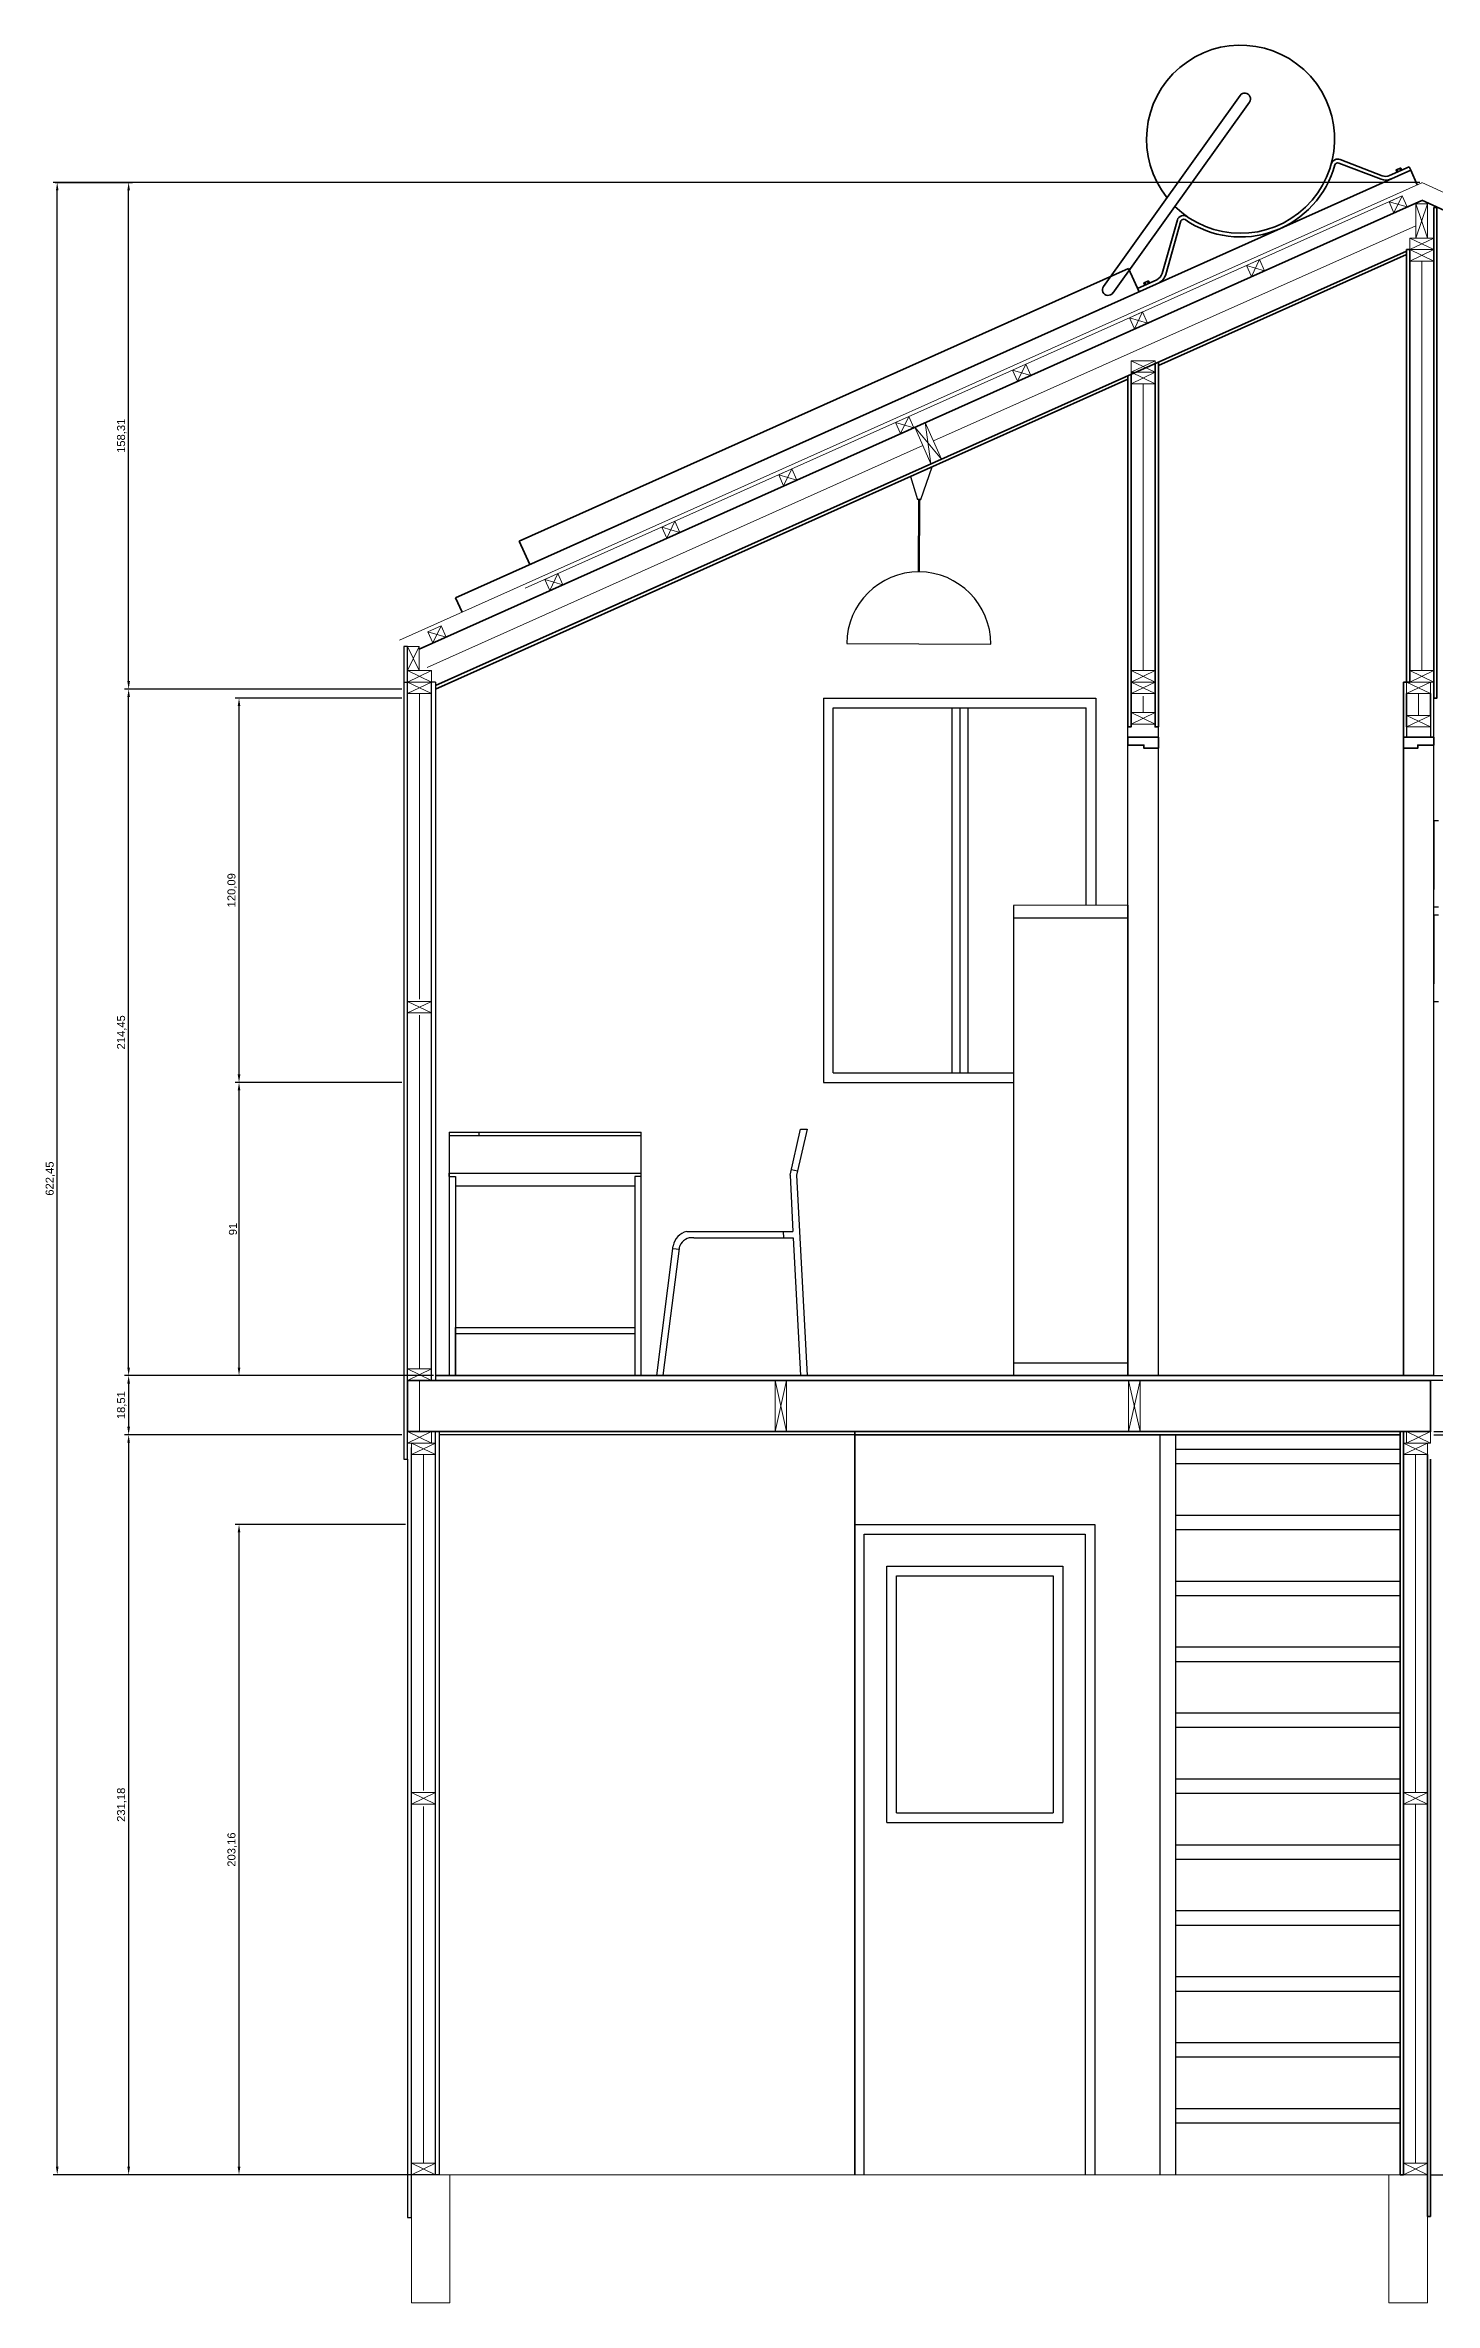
# Model space of a CAD drawing. Header units: inches. Extents: x 1841 to 3762, y 1077 to 2987.
# Drawn here: x 1930 to 2364, y 2281 to 2987 of the extents above; entities that cross this region are included whole.
import ezdxf

# ---------------------------------------------------------------- set-up
doc = ezdxf.new("R2010")
doc.units = ezdxf.units.IN
doc.header["$MEASUREMENT"] = 0
for name, color, linetype, lineweight in [('A-ANNO-SYMB', 3, 'Continuous', 18), ('A-DETL-MCUT', 4, 'Continuous', 25), ('A-ELEV-IDEN', 3, 'Continuous', 18), ('A-ELEV-MBE1', 7, 'Continuous', 35), ('A-ELEV-MBE2', 4, 'Continuous', 25), ('A-SECT-MCUT', 7, 'Continuous', 35), ('A-WALL-PATT', 8, 'Continuous', 18), ('A-WALL-STUD', 3, 'Continuous', 18)]:
    doc.layers.add(name, color=color, linetype=linetype, lineweight=lineweight)
doc.styles.get("Standard").update_dxf_attribs({"font": 'Arial.ttf'})
doc.dimstyles.new('ISO-25', dxfattribs={"dimtxt": 2.5, "dimasz": 2.5, "dimexe": 1.25, "dimexo": 0.625, "dimtad": 1, "dimtxsty": 'Standard', "dimcen": 2.5, "dimadec": 0, "dimazin": 0, "dimtfac": 1, "dimtmove": 0, "dimatfit": 3, "dimfxl": 1, "dimarcsym": 0})

# ---------------------------------------------------------------- blocks, each defined once
blk = doc.blocks.new('*D24')
at = {"color": 0, "lineweight": -2, "transparency": 16777216}
for p, q in [((2359.42, 2943.91), (1932.4, 2943.91)), ((1933.65, 2323.96), (1933.65, 2941.41)), ((2052.43, 2321.46), (1932.4, 2321.46))]:
    blk.add_line(p, q, dxfattribs=at)
at = {"color": 0, "transparency": 16777216}
for points in [[(1933.24, 2941.41), (1934.07, 2941.41), (1933.65, 2943.91)], [(1933.24, 2323.96), (1934.07, 2323.96), (1933.65, 2321.46)]]:
    blk.add_solid(points, dxfattribs=at)
at = {"color": 0, "transparency": 16777216, "insert": (1931.52, 2632.69), "char_height": 2.5, "attachment_point": 5, "rotation": 90}
blk.add_mtext('622,45', dxfattribs=at)
blk = doc.blocks.new('*D14')
at = {"color": 0, "lineweight": -2, "transparency": 16777216}
for p, q in [((2041.32, 2571.16), (1954.72, 2571.16)), ((1955.97, 2568.66), (1955.97, 2555.14)), ((2041.32, 2552.64), (1954.72, 2552.64))]:
    blk.add_line(p, q, dxfattribs=at)
at = {"color": 0, "transparency": 16777216}
for points in [[(1955.56, 2568.66), (1956.39, 2568.66), (1955.97, 2571.16)], [(1955.56, 2555.14), (1956.39, 2555.14), (1955.97, 2552.64)]]:
    blk.add_solid(points, dxfattribs=at)
at = {"color": 0, "transparency": 16777216, "insert": (1953.84, 2561.9), "char_height": 2.5, "attachment_point": 5, "rotation": 90}
blk.add_mtext('18,51', dxfattribs=at)
blk = doc.blocks.new('*D15')
at = {"color": 0, "lineweight": -2, "transparency": 16777216}
for p, q in [((2041.32, 2552.64), (1954.72, 2552.64)), ((1955.97, 2550.14), (1955.97, 2323.96)), ((2052.43, 2321.46), (1954.72, 2321.46))]:
    blk.add_line(p, q, dxfattribs=at)
at = {"color": 0, "transparency": 16777216}
for points in [[(1955.56, 2550.14), (1956.39, 2550.14), (1955.97, 2552.64)], [(1955.56, 2323.96), (1956.39, 2323.96), (1955.97, 2321.46)]]:
    blk.add_solid(points, dxfattribs=at)
at = {"color": 0, "transparency": 16777216, "insert": (1953.84, 2437.05), "char_height": 2.5, "attachment_point": 5, "rotation": 90}
blk.add_mtext('231,18', dxfattribs=at)
blk = doc.blocks.new('*D16')
at = {"color": 0, "lineweight": -2, "transparency": 16777216}
for p, q in [((2041.32, 2785.61), (1954.72, 2785.61)), ((1955.97, 2573.66), (1955.97, 2783.11)), ((2041.32, 2571.16), (1954.72, 2571.16))]:
    blk.add_line(p, q, dxfattribs=at)
at = {"color": 0, "transparency": 16777216}
for points in [[(1955.56, 2783.11), (1956.39, 2783.11), (1955.97, 2785.61)], [(1955.56, 2573.66), (1956.39, 2573.66), (1955.97, 2571.16)]]:
    blk.add_solid(points, dxfattribs=at)
at = {"color": 0, "transparency": 16777216, "insert": (1953.84, 2678.38), "char_height": 2.5, "attachment_point": 5, "rotation": 90}
blk.add_mtext('214,45', dxfattribs=at)
blk = doc.blocks.new('*D17')
at = {"color": 0, "lineweight": -2, "transparency": 16777216}
for p, q in [((1933.03, 2943.91), (1957.22, 2943.91)), ((1955.97, 2788.11), (1955.97, 2941.41)), ((2041.32, 2785.61), (1954.72, 2785.61))]:
    blk.add_line(p, q, dxfattribs=at)
at = {"color": 0, "transparency": 16777216}
for points in [[(1955.56, 2941.41), (1956.39, 2941.41), (1955.97, 2943.91)], [(1955.56, 2788.11), (1956.39, 2788.11), (1955.97, 2785.61)]]:
    blk.add_solid(points, dxfattribs=at)
at = {"color": 0, "transparency": 16777216, "insert": (1953.84, 2864.76), "char_height": 2.5, "attachment_point": 5, "rotation": 90}
blk.add_mtext('158,31', dxfattribs=at)
blk = doc.blocks.new('*D25')
at = {"color": 0, "lineweight": -2, "transparency": 16777216}
for p, q in [((2042.52, 2524.62), (1989.21, 2524.62)), ((1990.46, 2323.96), (1990.46, 2522.12)), ((2052.43, 2321.46), (1989.21, 2321.46))]:
    blk.add_line(p, q, dxfattribs=at)
at = {"color": 0, "transparency": 16777216}
for points in [[(1990.05, 2522.12), (1990.88, 2522.12), (1990.46, 2524.62)], [(1990.05, 2323.96), (1990.88, 2323.96), (1990.46, 2321.46)]]:
    blk.add_solid(points, dxfattribs=at)
at = {"color": 0, "transparency": 16777216, "insert": (1988.33, 2423.04), "char_height": 2.5, "attachment_point": 5, "rotation": 90}
blk.add_mtext('203,16', dxfattribs=at)
blk = doc.blocks.new('*D18')
at = {"color": 0, "lineweight": -2, "transparency": 16777216}
for p, q in [((2041.32, 2782.82), (1989.21, 2782.82)), ((1990.46, 2665.23), (1990.46, 2780.32)), ((2041.32, 2662.73), (1989.21, 2662.73))]:
    blk.add_line(p, q, dxfattribs=at)
at = {"color": 0, "transparency": 16777216}
for points in [[(1990.05, 2780.32), (1990.88, 2780.32), (1990.46, 2782.82)], [(1990.05, 2665.23), (1990.88, 2665.23), (1990.46, 2662.73)]]:
    blk.add_solid(points, dxfattribs=at)
at = {"color": 0, "transparency": 16777216, "insert": (1988.33, 2722.77), "char_height": 2.5, "attachment_point": 5, "rotation": 90}
blk.add_mtext('120,09', dxfattribs=at)
blk = doc.blocks.new('*D19')
at = {"color": 0, "lineweight": -2, "transparency": 16777216}
for p, q in [((2041.32, 2662.73), (1989.21, 2662.73)), ((1990.46, 2573.66), (1990.46, 2660.23)), ((2051.23, 2571.16), (1989.21, 2571.16))]:
    blk.add_line(p, q, dxfattribs=at)
at = {"color": 0, "transparency": 16777216}
for points in [[(1990.05, 2660.23), (1990.88, 2660.23), (1990.46, 2662.73)], [(1990.05, 2573.66), (1990.88, 2573.66), (1990.46, 2571.16)]]:
    blk.add_solid(points, dxfattribs=at)
at = {"color": 0, "transparency": 16777216, "insert": (1988.57, 2616.94), "char_height": 2.5, "attachment_point": 5, "rotation": 90}
blk.add_mtext('91', dxfattribs=at)

msp = doc.modelspace()

# ---------------------------------------------------------------- linework, layer by layer
for p, q in [((2200.29, 2852.026), (2202.521, 2844.85)), ((2203.555, 2844.846), (2207.068, 2855.085)), ((2203.038, 2844.848), (2202.521, 2844.85)), ((2202.805, 2822.245), (2202.888, 2844.848)), ((2203.038, 2844.848), (2203.555, 2844.846)), ((2203.555, 2844.846), (2203.038, 2844.848)), ((2203.105, 2822.244), (2203.188, 2844.847)), ((2180.372, 2799.828), (2225.372, 2799.662)), ((2355.287, 2773.812), (2355.287, 2784.22)), ((2355.287, 2784.22), (2355.287, 2770.624)), ((2362.793, 2777.415), (2362.793, 2784.22)), ((2362.793, 2784.22), (2362.793, 2770.624)), ((2365.297, 2744.517), (2363.797, 2744.517)), ((2363.797, 2744.517), (2363.797, 2723.017)), ((2363.797, 2717.571), (2363.797, 2723.017)), ((2268.222, 2718.155), (2232.508, 2717.967)), ((2232.508, 2717.967), (2232.508, 2571.155)), ((2268.222, 2718.155), (2268.222, 2571.155)), ((2363.797, 2717.571), (2365.297, 2717.571)), ((2232.508, 2714.155), (2268.222, 2714.155)), ((2365.297, 2714.991), (2363.797, 2714.991)), ((2363.797, 2714.991), (2363.797, 2693.491)), ((2363.797, 2688.046), (2363.797, 2693.491)), ((2363.797, 2688.046), (2365.297, 2688.046)), ((2056.119, 2647.155), (2116.119, 2647.155)), ((2056.119, 2647.155), (2056.119, 2571.155)), ((2056.119, 2647.155), (2056.119, 2646.155)), ((2056.119, 2646.155), (2116.119, 2646.155)), ((2065.546, 2646.155), (2065.546, 2647.155)), ((2116.119, 2571.155), (2116.119, 2647.155)), ((2162.653, 2633.763), (2165.954, 2648.155)), ((2167.979, 2648.155), (2164.625, 2633.79)), ((2165.954, 2648.155), (2167.979, 2648.155)), ((2056.119, 2633.389), (2056.119, 2634.389)), ((2056.119, 2634.389), (2116.119, 2634.389)), ((2056.119, 2633.389), (2058.119, 2633.389)), ((2058.119, 2633.389), (2058.119, 2571.155)), ((2058.119, 2633.389), (2058.119, 2630.389)), ((2116.119, 2633.389), (2114.119, 2633.389)), ((2114.119, 2633.389), (2114.119, 2571.155)), ((2162.653, 2633.763), (2163.561, 2616.155)), ((2163.058, 2635.532), (2164.939, 2635.132)), ((2164.625, 2633.79), (2167.979, 2571.155)), ((2058.119, 2630.389), (2114.119, 2630.389)), ((2120.979, 2571.155), (2126.098, 2611.645)), ((2122.979, 2571.155), (2128.201, 2611.645)), ((2125.997, 2610.844), (2128.067, 2610.608)), ((2130.4, 2616.155), (2163.561, 2616.155)), ((2132.536, 2614.156), (2163.668, 2614.156)), ((2160.459, 2616.155), (2160.603, 2614.156)), ((2163.668, 2614.156), (2165.964, 2571.155)), ((2058.119, 2571.155), (2058.119, 2586.155)), ((2058.119, 2586.155), (2114.119, 2586.155)), ((2114.119, 2584.155), (2058.119, 2584.155)), ((2114.119, 2586.155), (2114.119, 2584.155)), ((2232.508, 2575.155), (2268.222, 2575.155)), ((2056.119, 2571.155), (2058.119, 2571.155)), ((2114.119, 2571.155), (2116.119, 2571.155)), ((2120.979, 2571.155), (2122.979, 2571.155)), ((2165.964, 2571.155), (2167.979, 2571.155)), ((2232.508, 2571.155), (2236.508, 2571.155)), ((2236.508, 2571.155), (2264.222, 2571.155)), ((2268.222, 2571.155), (2264.222, 2571.155))]:
    msp.add_line(p, q)
at = {"color": 0}
for p, q in [((2363.796, 2571.155), (2658.467, 2571.155)), ((2363.796, 2553.642), (2663.024, 2553.642)), ((2182.856, 2552.641), (2053.056, 2552.641)), ((2363.796, 2552.641), (2663.024, 2552.641))]:
    msp.add_line(p, q, dxfattribs=at)
for centre, radius, start, end in [((2202.872, 2799.745), 22.5, 359.788219, 179.788219), ((2131.593, 2610.711), 5.574, 102.352156, 170.354337), ((2131.93, 2610.205), 3.997, 81.276913, 158.882577)]:
    msp.add_arc(centre, radius, start, end)
at = {"layer": 'A-ANNO-SYMB', "color": 0}
for p, q in [((2349.783, 2321.463), (2050.852, 2321.463)), ((2361.792, 2321.463), (2349.783, 2321.463)), ((2349.783, 2321.463), (2349.783, 2281.432)), ((2361.792, 2281.432), (2361.792, 2321.463)), ((2349.783, 2281.432), (2361.792, 2281.432))]:
    msp.add_line(p, q, dxfattribs=at)
for points in [[(2040.642, 2800.886), (2360.044, 2943.829)], [(2674.522, 2800.707), (2360.047, 2943.915)]]:
    msp.add_lwpolyline(points, dxfattribs=at)
msp.add_lwpolyline([(2056.358, 2321.463), (2044.349, 2321.463), (2044.349, 2281.432), (2056.358, 2281.432)], close=True, dxfattribs=at)
at = {"layer": 'A-DETL-MCUT', "color": 0}
msp.add_line((2051.857, 2787.823), (2050.654, 2787.823), dxfattribs=at)
msp.add_lwpolyline([(2043.148, 2798.931), (2041.946, 2798.931), (2041.946, 2787.823), (2043.148, 2787.823)], close=True, dxfattribs=at)
for points in [[(2041.946, 2787.823), (2041.946, 2545.035), (2043.146, 2545.035), (2043.148, 2787.823)], [(2051.855, 2787.823), (2051.855, 2569.654), (2050.654, 2569.654), (2050.654, 2787.823)], [(2053.056, 2553.642), (2053.056, 2321.463), (2051.855, 2321.463), (2051.855, 2553.642)], [(2043.146, 2545.035), (2043.147, 2308.052), (2044.349, 2308.052), (2044.35, 2546.437)]]:
    msp.add_lwpolyline(points, dxfattribs=at)
at = {"layer": 'A-ELEV-IDEN', "color": 0}
msp.add_lwpolyline([(2353.927, 2939.74), (2079.879, 2817.114)], dxfattribs=at)
at = {"layer": 'A-ELEV-MBE1', "color": 0}
for p, q in [((2303.287, 2971.136), (2260.586, 2911.461)), ((2306.168, 2969.028), (2263.478, 2909.369)), ((2334.1, 2949.981), (2347.309, 2944.94)), ((2334.513, 2951.065), (2347.723, 2946.023)), ((2356.115, 2948.823), (2350.002, 2946.087)), ((2356.115, 2948.823), (2356.589, 2947.765)), ((2352.318, 2947.183), (2352.062, 2947.755)), ((2352.089, 2947.826), (2353.428, 2948.425)), ((2352.617, 2947.317), (2352.361, 2947.888)), ((2353.201, 2948.264), (2353.457, 2947.692)), ((2353.5, 2948.398), (2353.755, 2947.826)), ((2278.909, 2915.437), (2283.671, 2932.202)), ((2280.024, 2915.119), (2284.801, 2931.9)), ((2277.26, 2913.533), (2271.218, 2910.829)), ((2271.218, 2910.829), (2271.692, 2909.77)), ((2273.499, 2911.908), (2273.243, 2912.48)), ((2273.27, 2912.551), (2274.609, 2913.151)), ((2273.797, 2912.042), (2273.542, 2912.614)), ((2274.381, 2912.99), (2274.637, 2912.418)), ((2274.68, 2913.123), (2274.936, 2912.552)), ((2354.287, 2787.823), (2354.287, 2571.155)), ((2363.796, 2571.155), (2051.855, 2571.155)), ((2182.856, 2552.641), (2353.287, 2552.641))]:
    msp.add_line(p, q, dxfattribs=at)
for points in [[(2058.11, 2814.185), (2356.589, 2947.765)], [(2356.589, 2947.765), (2358.633, 2943.197)], [(2046.751, 2798.124), (2360.044, 2938.311)], [(2665.528, 2799.29), (2360.044, 2938.381)], [(2199.991, 2852.989), (2355.291, 2922.479)], [(2277.73, 2886.677), (2355.291, 2921.383)], [(2078.045, 2831.878), (2268.421, 2917.078)], [(2268.421, 2917.078), (2271.692, 2909.77)], [(2277.73, 2887.773), (2277.73, 2773.812), (2276.729, 2773.812), (2276.729, 2887.326)], [(2051.855, 2785.607), (2268.222, 2882.423)], [(2269.223, 2883.967), (2269.223, 2773.812), (2268.222, 2773.812), (2268.222, 2883.519)], [(2051.855, 2786.703), (2199.991, 2852.989)], [(2078.045, 2831.878), (2081.315, 2824.57)], [(2058.11, 2814.185), (2060.154, 2809.618)], [(2268.222, 2770.624), (2268.222, 2768.122), (2273.226, 2768.122), (2273.226, 2767.122), (2277.73, 2767.122), (2277.73, 2770.624), (2268.222, 2770.624)], [(2363.796, 2770.624), (2363.796, 2768.122), (2358.793, 2768.122), (2358.793, 2767.122), (2354.289, 2767.122), (2354.289, 2770.624), (2363.796, 2770.624)], [(2043.146, 2553.642), (2362.793, 2553.642), (2362.793, 2569.654), (2043.148, 2569.654), (2043.146, 2553.642)]]:
    msp.add_lwpolyline(points, dxfattribs=at)
for centre, radius, start, end in [((2303.427, 2957.434), 29.382, 225.568379, 218.437273), ((2304.733, 2970.09), 1.785, 323.501841, 144.718406), ((2303.427, 2957.434), 30.542, 235.350316, 344.885617), ((2333.769, 2949.116), 2.086, 69.110123, 160.195072), ((2333.77, 2949.114), 0.928, 69.139338, 157.431765), ((2348.785, 2948.807), 4.139, 249.110123, 294.110123), ((2348.785, 2948.807), 2.979, 249.110123, 294.110123), ((2352.111, 2947.777), 0.0538, 114.110123, 204.110123), ((2352.312, 2947.866), 0.0538, 24.110123, 114.110123), ((2352.367, 2947.205), 0.0538, 204.110123, 294.110123), ((2352.41, 2947.91), 0.0538, 114.110123, 204.110123), ((2352.568, 2947.295), 0.0538, 294.110123, 24.110123), ((2352.666, 2947.339), 0.0538, 204.110123, 294.110123), ((2353.152, 2948.242), 0.0538, 24.110123, 114.110123), ((2353.25, 2948.286), 0.0538, 114.110123, 204.110123), ((2353.45, 2948.376), 0.0538, 24.110123, 114.110123), ((2353.407, 2947.67), 0.0538, 294.110123, 24.110123), ((2353.506, 2947.714), 0.0538, 204.110123, 294.110123), ((2353.706, 2947.804), 0.0538, 294.110123, 24.110123), ((2285.631, 2931.488), 2.086, 59.889413, 159.99153), ((2285.632, 2931.488), 0.927, 62.308281, 153.62295), ((2276.043, 2916.252), 2.979, 294.110123, 344.110123), ((2276.043, 2916.252), 4.139, 294.110123, 344.110123), ((2262.032, 2910.415), 1.785, 144.110123, 325.079987), ((2273.292, 2912.502), 0.0538, 114.110123, 204.110123), ((2273.492, 2912.592), 0.0538, 24.110123, 114.110123), ((2273.548, 2911.93), 0.0538, 204.110123, 294.110123), ((2273.591, 2912.636), 0.0538, 114.110123, 204.110123), ((2273.748, 2912.02), 0.0538, 294.110123, 24.110123), ((2273.847, 2912.064), 0.0538, 204.110123, 294.110123), ((2274.332, 2912.968), 0.0538, 24.110123, 114.110123), ((2274.43, 2913.012), 0.0538, 114.110123, 204.110123), ((2274.631, 2913.101), 0.0538, 24.110123, 114.110123), ((2274.588, 2912.396), 0.0538, 294.110123, 24.110123), ((2274.686, 2912.44), 0.0538, 204.110123, 294.110123), ((2274.887, 2912.53), 0.0538, 294.110123, 24.110123)]:
    msp.add_arc(centre, radius, start, end, dxfattribs=at)
at = {"layer": 'A-ELEV-MBE2', "color": 0}
for p, q in [((2173.149, 2782.819), (2173.149, 2662.726)), ((2173.149, 2782.819), (2258.214, 2782.819)), ((2176.151, 2779.816), (2255.212, 2779.816)), ((2176.151, 2665.728), (2176.151, 2779.816)), ((2213.18, 2779.816), (2213.18, 2665.728)), ((2215.682, 2779.816), (2215.682, 2665.728)), ((2218.184, 2779.816), (2218.184, 2665.728)), ((2255.212, 2718.087), (2255.212, 2779.816)), ((2258.214, 2782.819), (2258.214, 2718.103)), ((2363.796, 2571.155), (2363.798, 2782.819)), ((2268.222, 2571.155), (2268.222, 2773.812)), ((2277.73, 2571.155), (2277.73, 2773.812)), ((2268.222, 2571.155), (2268.222, 2770.624)), ((2277.73, 2571.155), (2277.73, 2770.624)), ((2354.289, 2571.155), (2354.289, 2770.624)), ((2173.149, 2662.726), (2232.508, 2662.726)), ((2176.151, 2665.728), (2232.508, 2665.728)), ((2362.792, 2569.723), (2663.024, 2569.723)), ((2044.349, 2326.466), (2044.349, 2548.638)), ((2278.229, 2552.641), (2278.229, 2321.463)), ((2283.233, 2321.463), (2283.233, 2552.641)), ((2353.287, 2548.054), (2283.233, 2548.054)), ((2353.287, 2543.551), (2283.233, 2543.551)), ((2353.287, 2527.455), (2283.233, 2527.455)), ((2353.287, 2522.951), (2283.233, 2522.951)), ((2192.864, 2431.548), (2192.864, 2511.609)), ((2192.864, 2511.609), (2247.907, 2511.609)), ((2247.907, 2511.609), (2247.907, 2431.548)), ((2195.866, 2434.55), (2195.866, 2508.607)), ((2195.866, 2508.607), (2244.905, 2508.607)), ((2244.905, 2508.607), (2244.905, 2434.55)), ((2353.287, 2506.856), (2283.233, 2506.856)), ((2353.287, 2502.352), (2283.233, 2502.352)), ((2353.287, 2486.256), (2283.233, 2486.256)), ((2353.287, 2481.753), (2283.233, 2481.753)), ((2353.287, 2465.657), (2283.233, 2465.657)), ((2353.287, 2465.657), (2283.233, 2465.657)), ((2353.287, 2461.154), (2283.233, 2461.154)), ((2353.287, 2461.154), (2283.233, 2461.154)), ((2353.287, 2445.058), (2283.233, 2445.058)), ((2195.866, 2434.55), (2244.905, 2434.55)), ((2353.287, 2440.555), (2283.233, 2440.555)), ((2192.864, 2431.548), (2247.907, 2431.548)), ((2353.287, 2424.459), (2283.233, 2424.459)), ((2353.287, 2419.955), (2283.233, 2419.955)), ((2353.287, 2403.86), (2283.233, 2403.86)), ((2353.287, 2399.356), (2283.233, 2399.356)), ((2353.287, 2383.26), (2283.233, 2383.26)), ((2353.287, 2378.757), (2283.233, 2378.757)), ((2353.287, 2362.661), (2283.233, 2362.661)), ((2353.287, 2358.158), (2283.233, 2358.158)), ((2353.287, 2342.062), (2283.233, 2342.062)), ((2353.287, 2337.558), (2283.233, 2337.558)), ((2362.795, 2321.463), (2663.022, 2321.463))]:
    msp.add_line(p, q, dxfattribs=at)
for points in [[(2182.856, 2524.619), (2182.856, 2524.619), (2257.915, 2524.619), (2257.915, 2321.463)], [(2185.858, 2321.463), (2185.858, 2521.617), (2254.913, 2521.617), (2254.913, 2321.463)]]:
    msp.add_lwpolyline(points, dxfattribs=at)
at = {"layer": 'A-SECT-MCUT', "color": 0}
for p, q in [((2364.799, 2936.137), (2363.797, 2936.137)), ((2354.287, 2787.823), (2355.287, 2787.823)), ((2182.856, 2553.642), (2182.856, 2321.463)), ((2361.792, 2546.436), (2361.792, 2308.453)), ((2362.795, 2308.453), (2362.792, 2545.035)), ((2361.792, 2308.453), (2362.795, 2308.453))]:
    msp.add_line(p, q, dxfattribs=at)
for points in [[(2363.797, 2936.137), (2363.798, 2782.819), (2364.8, 2782.819), (2364.799, 2936.137)], [(2354.287, 2553.642), (2354.287, 2321.463), (2353.286, 2321.463), (2353.286, 2553.642)]]:
    msp.add_lwpolyline(points, dxfattribs=at)
msp.add_lwpolyline([(2356.292, 2787.823), (2356.292, 2922.927), (2355.291, 2922.927), (2355.287, 2787.823)], close=True, dxfattribs=at)
at = {"layer": 'A-WALL-PATT', "color": 0, "ltscale": 0.1}
for p, q in [((2360.045, 2791.425), (2360.045, 2919.324)), ((2272.976, 2881.029), (2272.976, 2791.425)), ((2046.901, 2688.746), (2046.901, 2784.22)), ((2273.032, 2778.32), (2273.032, 2783.445)), ((2359.04, 2777.415), (2359.04, 2784.22)), ((2046.901, 2573.257), (2046.901, 2683.742)), ((2046.901, 2569.654), (2046.901, 2553.642)), ((2048.102, 2441.555), (2048.102, 2546.436)), ((2358.04, 2440.855), (2358.04, 2546.436)), ((2048.102, 2325.065), (2048.102, 2436.551)), ((2358.04, 2325.065), (2358.04, 2437.252))]:
    msp.add_line(p, q, dxfattribs=at)
at = {"layer": 'A-WALL-PATT', "color": 0, "ltscale": 0.16}
for points in [[(2207.437, 2863.173), (2358.243, 2930.375)], [(2049.3, 2792.413), (2204.149, 2861.701)]]:
    msp.add_lwpolyline(points, dxfattribs=at)
at = {"layer": 'A-WALL-STUD', "color": 0}
for p, q in [((2355.48, 2936.269), (2349.816, 2937.901)), ((2351.369, 2934.429), (2353.927, 2939.74)), ((2361.846, 2926.53), (2358.243, 2937.192)), ((2361.846, 2937.192), (2358.243, 2926.53)), ((2363.797, 2926.53), (2356.292, 2922.927)), ((2356.292, 2926.53), (2363.797, 2922.927)), ((2363.797, 2922.927), (2356.292, 2919.324)), ((2356.292, 2922.927), (2363.797, 2919.324)), ((2310.919, 2916.33), (2305.255, 2917.961)), ((2306.809, 2914.49), (2309.366, 2919.801)), ((2274.38, 2899.979), (2268.716, 2901.611)), ((2270.269, 2898.14), (2272.826, 2903.451)), ((2237.84, 2883.629), (2232.176, 2885.261)), ((2233.729, 2881.79), (2236.287, 2887.101)), ((2276.729, 2888.235), (2269.223, 2884.632)), ((2269.223, 2888.235), (2276.729, 2884.632)), ((2276.729, 2884.632), (2269.223, 2881.029)), ((2269.223, 2884.632), (2276.729, 2881.029)), ((2201.3, 2867.279), (2195.636, 2868.911)), ((2197.19, 2865.44), (2199.747, 2870.751)), ((2209.974, 2857.455), (2201.612, 2867.418)), ((2204.9, 2868.89), (2206.685, 2855.984)), ((2164.761, 2850.929), (2159.097, 2852.561)), ((2160.65, 2849.09), (2163.207, 2854.4)), ((2128.221, 2834.579), (2122.557, 2836.211)), ((2124.11, 2832.74), (2126.668, 2838.05)), ((2087.571, 2816.39), (2090.128, 2821.7)), ((2091.681, 2818.229), (2086.017, 2819.861)), ((2055.142, 2801.879), (2049.478, 2803.511)), ((2051.031, 2800.039), (2053.588, 2805.35)), ((2046.751, 2791.425), (2043.148, 2798.931)), ((2046.751, 2798.931), (2043.148, 2791.425)), ((2050.654, 2791.425), (2043.148, 2787.823)), ((2043.148, 2791.425), (2050.654, 2787.823)), ((2050.654, 2787.823), (2043.148, 2784.22)), ((2043.148, 2787.823), (2050.654, 2784.22)), ((2269.223, 2787.823), (2276.729, 2791.425)), ((2276.729, 2787.823), (2269.223, 2791.425)), ((2269.223, 2784.22), (2276.729, 2787.823)), ((2276.729, 2784.22), (2269.223, 2787.823)), ((2362.793, 2787.823), (2355.287, 2784.22)), ((2355.287, 2787.823), (2362.793, 2784.22)), ((2363.797, 2791.425), (2356.291, 2787.823)), ((2356.291, 2791.425), (2363.797, 2787.823)), ((2269.223, 2774.69), (2276.729, 2778.293)), ((2276.729, 2774.69), (2269.223, 2778.293)), ((2355.287, 2773.812), (2362.793, 2777.415)), ((2362.793, 2773.812), (2355.287, 2777.415)), ((2043.148, 2684.443), (2050.654, 2688.046)), ((2050.654, 2684.443), (2043.148, 2688.046)), ((2043.148, 2569.654), (2050.654, 2573.257)), ((2050.654, 2569.654), (2043.148, 2573.257)), ((2043.146, 2550.039), (2050.652, 2553.642)), ((2050.652, 2550.039), (2043.146, 2553.642)), ((2355.287, 2550.039), (2362.793, 2553.642)), ((2362.793, 2550.039), (2355.287, 2553.642)), ((2044.349, 2546.436), (2051.855, 2550.039)), ((2051.855, 2546.436), (2044.349, 2550.039)), ((2354.287, 2546.436), (2361.792, 2550.039)), ((2361.792, 2546.436), (2354.287, 2550.039)), ((2051.855, 2437.252), (2044.349, 2440.855)), ((2044.349, 2437.252), (2051.855, 2440.855)), ((2354.287, 2437.252), (2361.793, 2440.855)), ((2361.793, 2437.252), (2354.287, 2440.855)), ((2051.855, 2321.463), (2044.349, 2325.065)), ((2044.349, 2321.463), (2051.855, 2325.065)), ((2361.792, 2325.065), (2354.287, 2325.065)), ((2354.287, 2325.065), (2354.287, 2321.463)), ((2354.287, 2321.463), (2361.792, 2325.065)), ((2361.792, 2321.463), (2354.287, 2325.065)), ((2354.287, 2321.463), (2361.792, 2321.463)), ((2361.792, 2321.463), (2361.792, 2325.065))]:
    msp.add_line(p, q, dxfattribs=at)
for points in [[(2351.369, 2934.429), (2355.48, 2936.269), (2353.927, 2939.74), (2349.816, 2937.901)], [(2358.243, 2937.192), (2361.846, 2937.192), (2361.846, 2926.53), (2358.243, 2926.53)], [(2363.797, 2926.53), (2356.292, 2926.53), (2356.292, 2922.927), (2363.797, 2922.927)], [(2363.797, 2922.927), (2356.292, 2922.927), (2356.292, 2919.324), (2363.797, 2919.324)], [(2306.809, 2914.49), (2310.919, 2916.33), (2309.366, 2919.801), (2305.255, 2917.961)], [(2270.269, 2898.14), (2274.38, 2899.979), (2272.826, 2903.451), (2268.716, 2901.611)], [(2233.729, 2881.79), (2237.84, 2883.629), (2236.287, 2887.101), (2232.176, 2885.261)], [(2276.729, 2888.235), (2269.223, 2888.235), (2269.223, 2884.632), (2276.729, 2884.632)], [(2276.729, 2884.632), (2269.223, 2884.632), (2269.223, 2881.029), (2276.729, 2881.029)], [(2197.19, 2865.44), (2201.3, 2867.279), (2199.747, 2870.751), (2195.636, 2868.911)], [(2201.612, 2867.418), (2204.9, 2868.89), (2209.974, 2857.455), (2206.685, 2855.984)], [(2160.65, 2849.09), (2164.761, 2850.929), (2163.207, 2854.4), (2159.097, 2852.561)], [(2124.11, 2832.74), (2128.221, 2834.579), (2126.668, 2838.05), (2122.557, 2836.211)], [(2087.571, 2816.39), (2091.681, 2818.229), (2090.128, 2821.7), (2086.017, 2819.861)], [(2051.031, 2800.039), (2055.142, 2801.879), (2053.588, 2805.35), (2049.478, 2803.511)], [(2046.751, 2791.425), (2046.751, 2798.931), (2043.148, 2798.931), (2043.148, 2791.425)], [(2050.654, 2791.425), (2043.148, 2791.425), (2043.148, 2787.823), (2050.654, 2787.823)], [(2050.654, 2787.823), (2043.148, 2787.823), (2043.148, 2784.22), (2050.654, 2784.22)], [(2269.223, 2787.823), (2276.729, 2787.823), (2276.729, 2791.425), (2269.223, 2791.425)], [(2269.223, 2784.22), (2276.729, 2784.22), (2276.729, 2787.823), (2269.223, 2787.823)], [(2362.793, 2787.823), (2355.287, 2787.823), (2355.287, 2784.22), (2362.793, 2784.22)], [(2363.797, 2791.425), (2356.291, 2791.425), (2356.291, 2787.823), (2363.797, 2787.823)], [(2269.223, 2774.69), (2276.729, 2774.69), (2276.729, 2778.293), (2269.223, 2778.293)], [(2355.287, 2773.812), (2362.793, 2773.812), (2362.793, 2777.415), (2355.287, 2777.415)], [(2043.148, 2684.443), (2050.654, 2684.443), (2050.654, 2688.046), (2043.148, 2688.046)], [(2043.148, 2569.654), (2050.654, 2569.654), (2050.654, 2573.257), (2043.148, 2573.257)], [(2043.146, 2550.039), (2050.652, 2550.039), (2050.652, 2553.642), (2043.146, 2553.642)], [(2355.287, 2550.039), (2362.793, 2550.039), (2362.793, 2553.642), (2355.287, 2553.642)], [(2044.349, 2546.436), (2051.855, 2546.436), (2051.855, 2550.039), (2044.349, 2550.039)], [(2354.287, 2546.436), (2361.792, 2546.436), (2361.792, 2550.039), (2354.287, 2550.039)], [(2051.855, 2437.252), (2044.349, 2437.252), (2044.349, 2440.855), (2051.855, 2440.855)], [(2354.287, 2437.252), (2361.793, 2437.252), (2361.793, 2440.855), (2354.287, 2440.855)], [(2051.855, 2321.463), (2044.349, 2321.463), (2044.349, 2325.065), (2051.855, 2325.065)]]:
    msp.add_lwpolyline(points, close=True, dxfattribs=at)
for points in [[(2161.59, 2569.654), (2161.59, 2553.642), (2157.987, 2553.642), (2157.987, 2569.654), (2161.59, 2569.654)], [(2157.987, 2569.654), (2161.59, 2553.642)], [(2161.59, 2569.654), (2157.987, 2553.642)], [(2272.025, 2569.654), (2272.025, 2553.642), (2268.422, 2553.642), (2268.422, 2569.654), (2272.025, 2569.654)], [(2268.422, 2569.654), (2272.025, 2553.642)], [(2272.025, 2569.654), (2268.422, 2553.642)]]:
    msp.add_lwpolyline(points, dxfattribs=at)

# ---------------------------------------------------------------- dimensions: what is measured, and where the dimension line sits
at = {"color": 3}
for base, p1, p2, picture, middle in [((1933.652, 2943.915), (2053.056, 2321.463), (2360.047, 2943.915), '*D24', (1931.522, 2632.689)), ((1955.973, 2943.915), (2041.946, 2785.607), (1932.402, 2943.915), '*D17', (1953.842, 2864.761)), ((1955.973, 2785.607), (2041.946, 2571.155), (2041.946, 2785.607), '*D16', (1953.842, 2678.381)), ((1990.463, 2782.819), (2041.946, 2662.726), (2041.946, 2782.819), '*D18', (1988.332, 2722.772)), ((1955.973, 2552.641), (2041.946, 2571.155), (2041.946, 2552.641), '*D14', (1953.842, 2561.898)), ((1955.973, 2321.463), (2041.946, 2552.641), (2053.056, 2321.463), '*D15', (1953.842, 2437.052)), ((1990.463, 2524.619), (2053.056, 2321.463), (2043.146, 2524.619), '*D25', (1988.332, 2423.041))]:
    dim = msp.add_linear_dim(base=base, p1=p1, p2=p2, angle=90, dimstyle='ISO-25', dxfattribs=at)
    dim.commit()
    dim.dimension.update_dxf_attribs({"geometry": picture, "text_midpoint": middle})
dim = msp.add_linear_dim(base=(1990.463, 2662.726), p1=(2051.855, 2571.155), p2=(2041.946, 2662.726), angle=90, text='91', dimstyle='ISO-25', dxfattribs=at)
dim.commit()
dim.dimension.update_dxf_attribs({"geometry": '*D19', "text_midpoint": (1988.571, 2616.941)})

doc.saveas('drawing.dxf')
